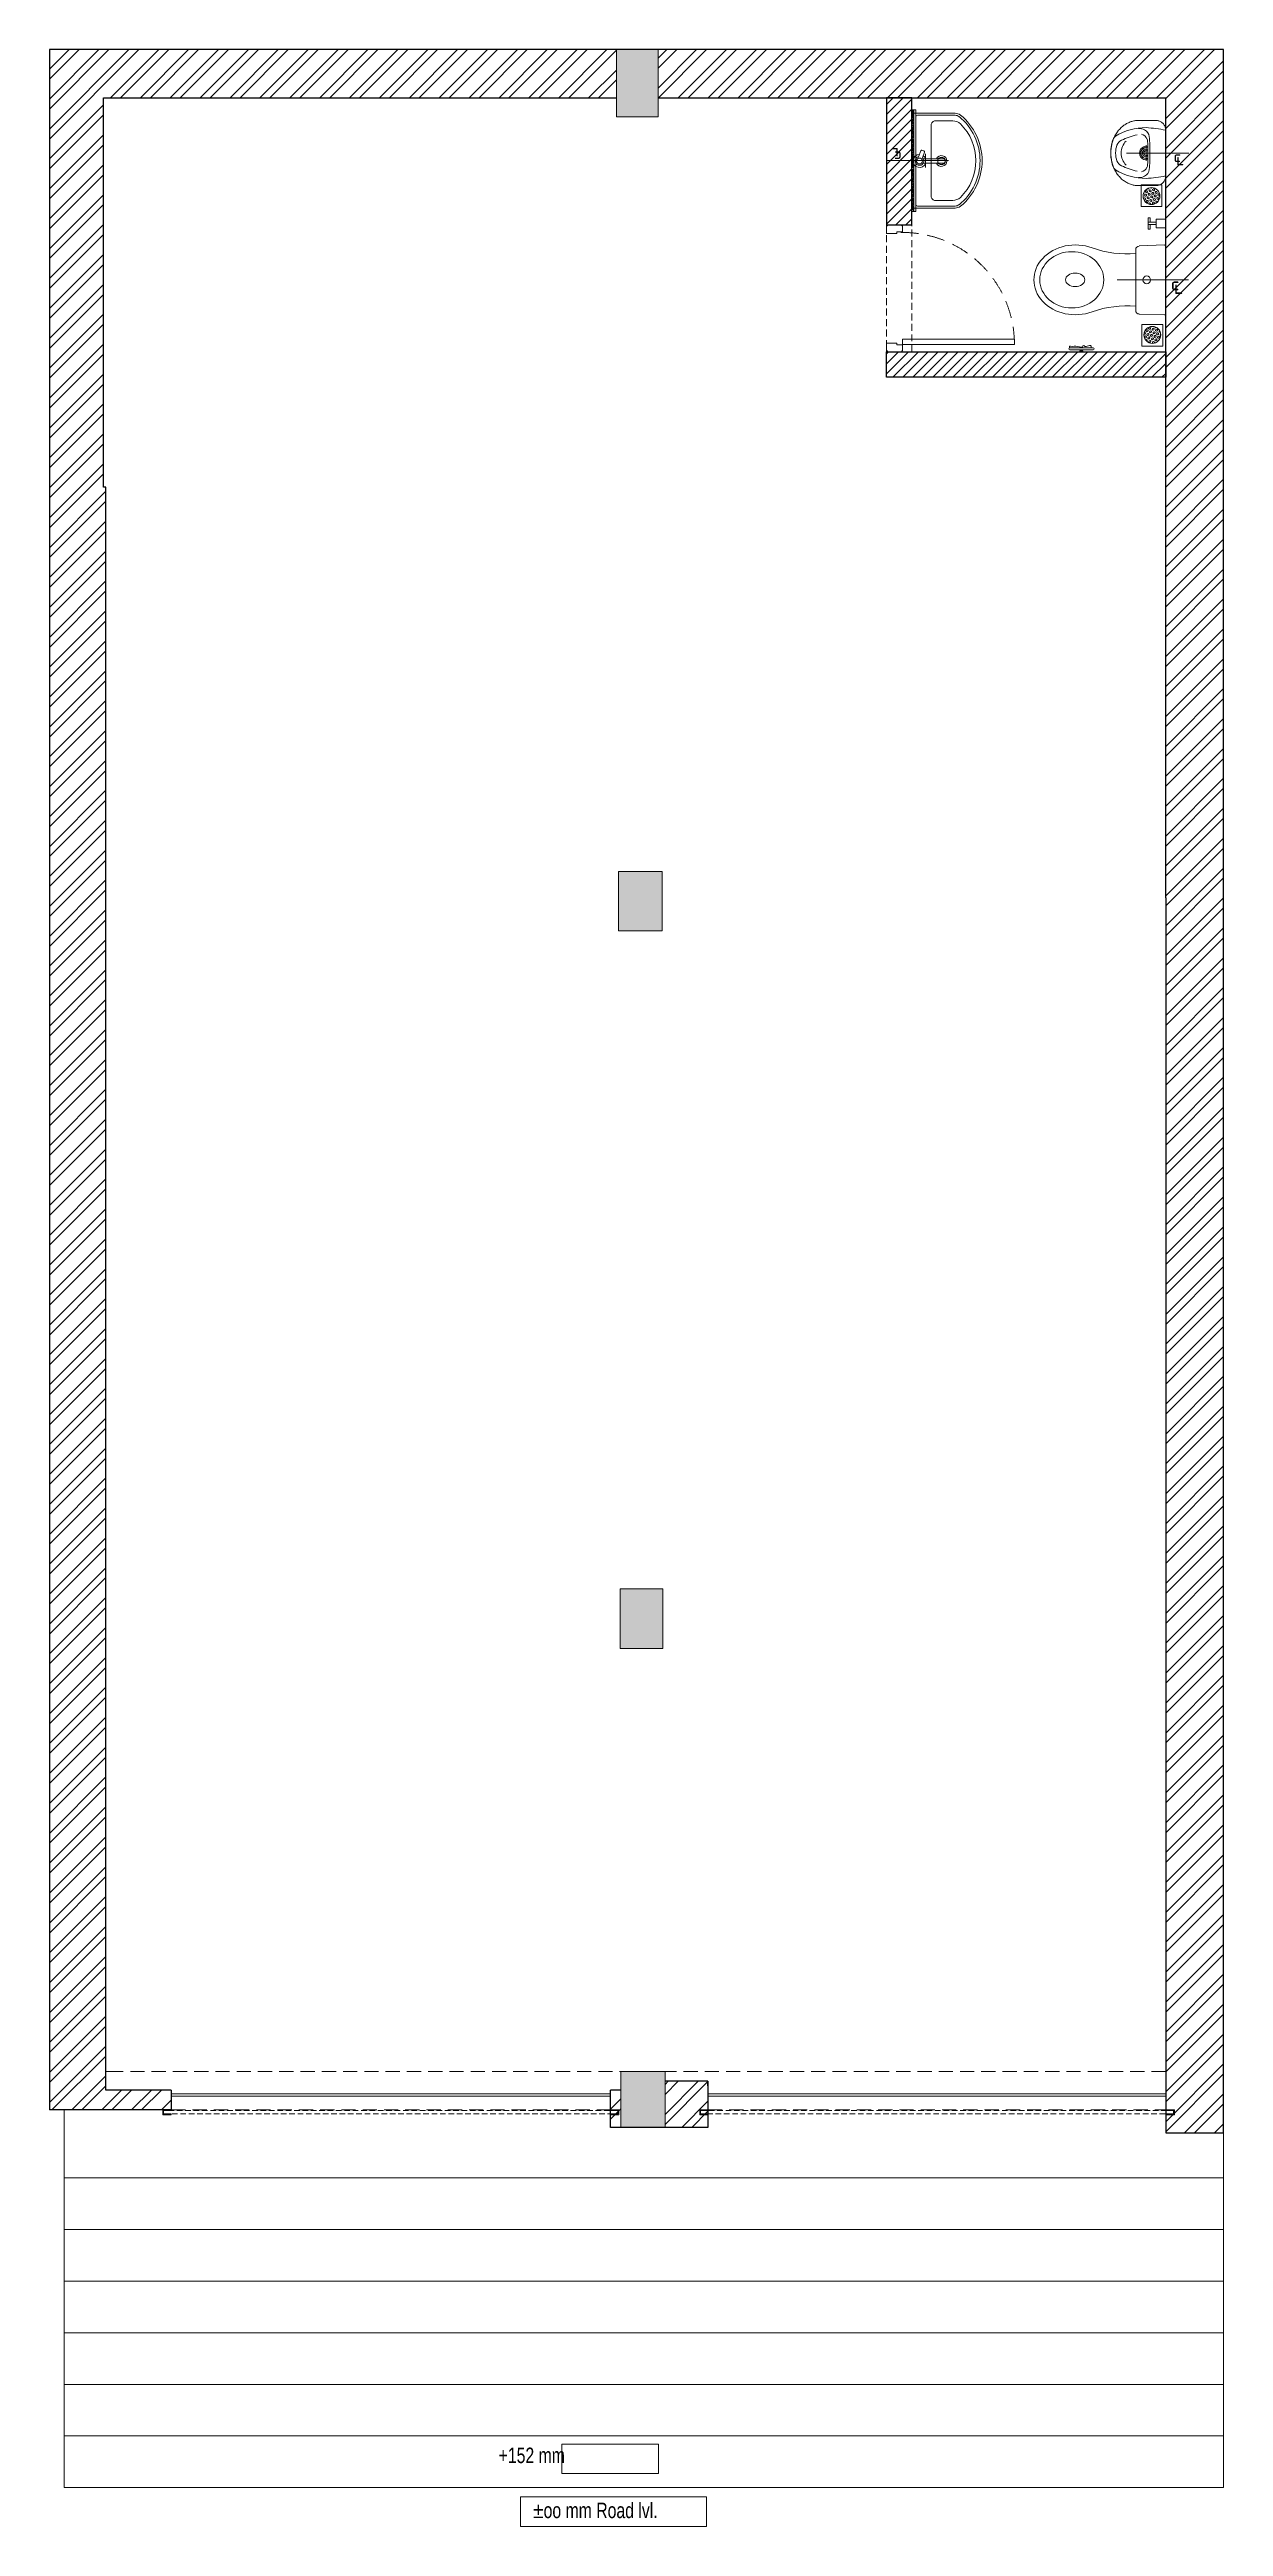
# Model space of a CAD drawing. Header units: feet. Extents: x -2899 to 4039, y -9254 to 5375.
import ezdxf

# ---------------------------------------------------------------- set-up
doc = ezdxf.new("R2010")
doc.units = ezdxf.units.FT
doc.header["$LTSCALE"] = 33
doc.header["$MEASUREMENT"] = 0
for name, pattern in [('a_p6_plan_L18$0$HIDDEN', [0.375, 0.25, -0.125]), ('CENTER', [2, 1.25, -0.25, 0.25, -0.25]), ('DOT2', [0.125, 0, -0.125]), ('HIDDEN', [9.525, 6.35, -3.175]), ('HIDDEN2', [4.7625, 3.175, -1.5875]), ('HIDDENX2', [0.75, 0.5, -0.25])]:
    doc.linetypes.add(name, pattern=pattern)
for name, color, linetype, lineweight in [('A-COL', 243, 'Continuous', 9), ('A-Glazing', 4, 'Continuous', 20), ('A-shutter', 8, 'Continuous', 18), ('A-STAIR', 6, 'Continuous', 5), ('beam', 90, 'Continuous', 9), ('centerline-toilets', 2, 'CENTER', 13), ('column hatch', 5, 'Continuous', 0), ('Door', 2, 'Continuous', 13), ('ele', 252, 'Continuous', 13), ('Fhitting', 152, 'Continuous', 30), ('LENS-DOOR', 34, 'Continuous', 20), ('LENS_CURTAIN', 5, 'a_p6_plan_L18$0$HIDDEN', 9), ('LN-HATCH', 251, 'Continuous', 0), ('Mirror', 150, 'Continuous', 20), ('Panelling', 65, 'Continuous', 18), ('PARTITION', 22, 'Continuous', 30), ('rolling shutter', 1, 'Continuous', 5), ('Toilet', 5, 'Continuous', 9)]:
    doc.layers.add(name, color=color, linetype=linetype, lineweight=lineweight)
doc.layers.add('A-WALL', color=1, linetype='Continuous')
doc.styles.get("Standard").update_dxf_attribs({"font": 'GILC____.TTF'})
pattern_1 = [(225, (-6260930.09, 5280203.05), (88.2999593, -88.2999593), []), (225, (-6260988.96, 5280203.05), (88.2999593, -88.2999593), [])]

# ---------------------------------------------------------------- blocks, each defined once
blk = doc.blocks.new('*U8')
at = {"layer": 'A-shutter', "color": 5, "ltscale": 10}
for points in [[(41038450, -1561539), (41038450, -1561544), (41038405, -1561544), (41038405, -1561564), (41038450, -1561564), (41038450, -1561569), (41038400, -1561569), (41038400, -1561539)], [(41041045, -1561539), (41041045, -1561544), (41041090, -1561544), (41041090, -1561564), (41041045, -1561564), (41041045, -1561569), (41041095, -1561569), (41041095, -1561539)]]:
    blk.add_lwpolyline(points, close=True, dxfattribs=at)
at = {"layer": 'A-shutter', "color": 5, "linetype": 'HIDDENX2', "ltscale": 2}
blk.add_lwpolyline([(41038405, -1561544), (41038405, -1561564), (41041090, -1561564), (41041090, -1561544)], close=True, dxfattribs=at)
blk = doc.blocks.new('*U9')
at = {"layer": 'A-shutter', "color": 5, "ltscale": 10}
for points in [[(41038340, -1561539), (41038340, -1561544), (41038295, -1561544), (41038295, -1561564), (41038340, -1561564), (41038340, -1561569), (41038290, -1561569), (41038290, -1561539)], [(41041045, -1561539), (41041045, -1561544), (41041090, -1561544), (41041090, -1561564), (41041045, -1561564), (41041045, -1561569), (41041095, -1561569), (41041095, -1561539)]]:
    blk.add_lwpolyline(points, close=True, dxfattribs=at)
at = {"layer": 'A-shutter', "color": 5, "linetype": 'HIDDENX2', "ltscale": 2}
blk.add_lwpolyline([(41038295, -1561544), (41038295, -1561564), (41041090, -1561564), (41041090, -1561544)], close=True, dxfattribs=at)
blk = doc.blocks.new('Wash Basin')
at = {"layer": 'PARTITION', "lineweight": 9}
h = blk.add_hatch(dxfattribs=at)
h.set_pattern_fill('ANSI38', color=256, scale=70, angle=990, style=0, double=1)
h.set_pattern_definition([(315, (-64.7135, -33.325), (6.18718, 6.18718), []), (45, (-64.7135, -33.325), (6.18718, 18.56155), [21.875, -13.125])])
h.paths.add_polyline_path([(300, -22), (-300, -22), (-300, -34), (300, -34)])
at = {"layer": 'centerline-toilets', "linetype": 'HIDDEN', "ltscale": 10}
blk.add_line((0, -238), (0, 130), dxfattribs=at)
at = {"layer": 'Mirror', "ltscale": 0.5}
blk.add_lwpolyline([(-300, -34), (-300, -46), (300, -46), (300, -34)], close=True, dxfattribs=at)
at = {"layer": 'Panelling', "lineweight": 9}
blk.add_lwpolyline([(-300, -22), (-300, -34), (300, -34), (300, -22)], close=True, dxfattribs=at)
at = {"layer": 'Toilet', "ltscale": 100}
for p, q in [((-280, -32), (-280, -278)), ((-270, -22), (270, -22)), ((-268, -55), (-268, -278)), ((-258, -45), (258, -45)), ((-15, -89), (-15, -208)), ((11, -208), (11, -89)), ((268, -55), (268, -278)), ((280, -32), (280, -278))]:
    blk.add_line(p, q, dxfattribs=at)
blk.add_lwpolyline([(-235, -264, 0.191896), (-217, -309, 0.420236), (217, -309, 0.191896), (235, -264), (235, -161, 0.414214), (210, -136), (-210, -136, 0.414214), (-235, -161)], format="xyb", close=True, dxfattribs=at)
blk.add_lwpolyline([(41, -103), (-41, -103)], dxfattribs=at)
blk.add_lwpolyline([(23, -62), (58, -74, -0.414214), (61, -81), (58, -93, -0.414214), (50, -96), (16, -85)], format="xyb", dxfattribs=at)
for centre, radius in [((-2, -67), 17.5), ((-2, -197), 22.5)]:
    blk.add_circle(centre, radius, dxfattribs=at)
for centre, radius, start, end in [((-270, -32), 10, 90, 180), ((-258, -55), 10, 90, 180), ((258, -55), 10, 0, 90), ((270, -32), 10, 0, 90), ((-230, -278), 50, 180, 218.4461), ((-230, -278), 38, 180, 218.4461), ((-2, -197), 32.1, 113.0898, 66.246), ((-2, -197), 20.5, 128.0403, 237.2899), ((-2, -197), 20.5, 304.4733, 50.7332), ((230, -278), 38, 321.5539, 0), ((230, -278), 50, 321.5539, 0), ((0, -89), 348, 219.2826, 320.7174), ((0, -89), 336, 219.313, 320.687)]:
    blk.add_arc(centre, radius, start, end, dxfattribs=at)
for centre, major_axis, start_param, end_param in [((-2, -67), (0, 38.3), 4.720493, 9.081982), ((-2, -67), (-0.2, -25.6), 1.769108, 7.074098), ((-2, -67), (0, 38.3), 3.484555, 4.083576), ((-2, -208), (-9.04, 9.04), 0.785398, 3.926991)]:
    blk.add_ellipse(centre, major_axis=major_axis, ratio=1, start_param=start_param, end_param=end_param, dxfattribs=at)
at = {"layer": 'centerline-toilets', "linetype": 'DOT2', "insert": (33, 62), "char_height": 75, "width": 495.83, "attachment_point": 5, "rotation": 90}
blk.add_mtext('{\\fISOCPEUR|b0|i0|c0|p34;℄}', dxfattribs=at)
blk = doc.blocks.new('DLF-RSP-AR-CD-DWG-4DT-3113$0$X-TYPICAL TOILET UPPER FLOORS - 02$0$urinals')
at = {"layer": 'Toilet'}
for p, q in [((0, -16), (0, 8)), ((-46, -115), (46, -115)), ((0, -105), (0, -161))]:
    blk.add_line(p, q, dxfattribs=at)
blk.add_lwpolyline([(135, 0), (-135, 0, 0.036949), (-150, -116, 0.138094), (-100, -297, 0.221721), (-52, -318, 0.062656), (0, -325, 0.062656), (52, -318, 0.221721), (100, -297, 0.138094), (150, -116, 0.036949)], format="xyb", close=True, dxfattribs=at)
for centre, radius, start, end in [((-91, -153), 53.8, 148.4868, 188.6401), ((-94, -145), 47.1, 93.3708, 154.4824), ((-71, -150), 40.2, 106.7016, 169.725), ((3, -1238), 1145, 90.1625, 95.0265), ((-51, -225), 119, 89.5454, 105.8857), ((0, -996), 891, 89.9918, 93.182), ((0, -115), 40, 167.428, 12.572), ((0, -115), 33, 164.1814, 15.8186), ((0, -115), 32, 163.6049, 16.3951), ((0, -115), 22.6, 155.6653, 24.3347), ((0, -115), 14.7, 139.9109, 40.0891), ((-3, -1238), 1145, 84.9735, 89.8375), ((0, -996), 891, 86.818, 90.0082), ((51, -225), 119, 74.1143, 90.4546), ((71, -150), 40.2, 10.275, 73.2984), ((94, -145), 47.1, 25.5176, 86.6292), ((91, -153), 53.8, 351.3599, 31.5132), ((414, -38), 538, 193.994, 204.5632), ((-30, -241), 50, 204.5632, 250.4606), ((-2, -165), 97.6, 225, 270.9552), ((-2, -161), 135, 250.4606, 270.6492), ((2, -165), 97.6, 269.0448, 315), ((2, -161), 135, 269.3508, 289.5394), ((30, -241), 50, 289.5394, 335.4368), ((-414, -38), 538, 335.4368, 346.006)]:
    blk.add_arc(centre, radius, start, end, dxfattribs=at)
blk.add_open_spline([(135, 0), (105, 0), (76, 0), (-13, 0), (-73, 0), (-133, 0), (-133, 0), (-134, 0), (-134, 0), (-135, 0), (-135, 0), (-135, 0), (-135, 0), (-135, 0), (-135, 0), (-135, 0), (-135, 0), (-135, 0), (-135, 0), (-135, 0), (-135, 0), (-135, 0), (-135, 0), (-136, 0), (-136, 0), (-136, 0), (-137, 0), (-138, 0), (-138, 0), (-141, 0), (-142, 0), (-146, -1), (-149, -2), (-155, -3), (-158, -5), (-163, -7), (-166, -9), (-171, -13), (-173, -15), (-178, -19), (-180, -22), (-184, -27), (-185, -29), (-188, -35), (-189, -38), (-191, -43), (-191, -46), (-192, -50), (-192, -51), (-192, -52), (-192, -54), (-193, -56), (-193, -56), (-193, -57), (-193, -57), (-193, -57), (-193, -57), (-193, -57), (-193, -57), (-193, -57), (-193, -57), (-193, -58), (-193, -58), (-193, -58), (-193, -58), (-193, -58), (-193, -58), (-193, -58), (-193, -59), (-193, -59), (-193, -60), (-193, -61), (-193, -62), (-193, -65), (-193, -66), (-193, -72), (-193, -75), (-193, -86), (-193, -93), (-193, -114), (-193, -128), (-193, -146), (-193, -145), (-193, -149), (-193, -150), (-193, -154), (-193, -156), (-193, -159), (-193, -159), (-193, -159), (-193, -159), (-193, -160), (-193, -160), (-193, -160), (-193, -160), (-193, -160), (-193, -160), (-193, -160), (-193, -160), (-193, -160), (-193, -160), (-193, -160), (-193, -161), (-193, -161), (-193, -161), (-193, -162), (-193, -162), (-192, -164), (-192, -165), (-192, -168), (-192, -170), (-192, -176), (-191, -180), (-189, -191), (-188, -198), (-183, -212), (-180, -219), (-173, -233), (-169, -240), (-159, -253), (-154, -259), (-142, -271), (-136, -277), (-123, -287), (-115, -292), (-101, -301), (-93, -305), (-77, -311), (-69, -314), (-53, -319), (-44, -321), (-28, -323), (-20, -324), (-9, -325), (-7, -325), (-3, -325), (-1, -325), (2, -325), (4, -325), (8, -325), (11, -325), (21, -324), (27, -323), (42, -321), (50, -319), (67, -315), (75, -312), (92, -305), (100, -301), (115, -292), (123, -288), (136, -277), (143, -271), (155, -259), (160, -252), (170, -238), (174, -231), (181, -217), (184, -210), (188, -195), (190, -188), (191, -179), (191, -178), (192, -174), (192, -171), (192, -168), (192, -167), (192, -164), (192, -162), (192, -160), (192, -160), (192, -160), (192, -160), (192, -160), (192, -159), (192, -159), (192, -159), (192, -158), (192, -157), (192, -156), (192, -155), (192, -152), (192, -150), (192, -143), (192, -144), (192, -132), (192, -124), (192, -99), (192, -82), (192, -65), (192, -64), (192, -62), (192, -60), (192, -58), (192, -58), (192, -57), (192, -57), (192, -57), (192, -57), (192, -57), (192, -57), (192, -57), (192, -57), (192, -57), (192, -57), (192, -56), (192, -56), (192, -55), (192, -55), (192, -53), (192, -52), (192, -48), (191, -46), (190, -40), (189, -37), (186, -31), (184, -28), (180, -22), (178, -19), (173, -14), (170, -12), (164, -8), (161, -6), (155, -3), (151, -2), (145, -1), (142, 0), (137, 0), (136, 0), (135, 0)], degree=3, knots=[0, 0, 0, 0, 0.329607, 0.329607, 0.988822, 0.988822, 0.996691, 0.996691, 0.998638, 0.998638, 0.99992, 0.99992, 1.000227, 1.000227, 1.000534, 1.000534, 1.001148, 1.001148, 1.002375, 1.002375, 1.00483, 1.00483, 1.009739, 1.009739, 1.019558, 1.019558, 1.039196, 1.039196, 1.078472, 1.078472, 1.157024, 1.157024, 1.314128, 1.314128, 1.471232, 1.471232, 1.628335, 1.628335, 1.785439, 1.785439, 1.942543, 1.942543, 2.099647, 2.099647, 2.256751, 2.256751, 2.413855, 2.413855, 2.450944, 2.450944, 2.525122, 2.525122, 2.556641, 2.556641, 2.563699, 2.563699, 2.567479, 2.567479, 2.57001, 2.57001, 2.570783, 2.570783, 2.572328, 2.572328, 2.573873, 2.573873, 2.576964, 2.576964, 2.583145, 2.583145, 2.595507, 2.595507, 2.620232, 2.620232, 2.669681, 2.669681, 2.76858, 2.76858, 2.966376, 2.966376, 3.36197, 3.36197, 3.45996, 3.45996, 3.491387, 3.491387, 3.554241, 3.554241, 3.562213, 3.562213, 3.566829, 3.566829, 3.570018, 3.570018, 3.570684, 3.570684, 3.571294, 3.571294, 3.571904, 3.571904, 3.573124, 3.573124, 3.575564, 3.575564, 3.580444, 3.580444, 3.590203, 3.590203, 3.609723, 3.609723, 3.648762, 3.648762, 3.72684, 3.72684, 3.861362, 3.861362, 3.995884, 3.995884, 4.130406, 4.130406, 4.264928, 4.264928, 4.39945, 4.39945, 4.533972, 4.533972, 4.668494, 4.668494, 4.803016, 4.803016, 4.937539, 4.937539, 5.072061, 5.072061, 5.118026, 5.118026, 5.144558, 5.144558, 5.17109, 5.17109, 5.224154, 5.224154, 5.330281, 5.330281, 5.468863, 5.468863, 5.607445, 5.607445, 5.746027, 5.746027, 5.884609, 5.884609, 6.023191, 6.023191, 6.161773, 6.161773, 6.300355, 6.300355, 6.438937, 6.438937, 6.577519, 6.577519, 6.602876, 6.602876, 6.653589, 6.653589, 6.673028, 6.673028, 6.711906, 6.711906, 6.713712, 6.713712, 6.715518, 6.715518, 6.719129, 6.719129, 6.726351, 6.726351, 6.740796, 6.740796, 6.769686, 6.769686, 6.827466, 6.827466, 6.943027, 6.943027, 7.174147, 7.174147, 7.636387, 7.636387, 7.659394, 7.659394, 7.705407, 7.705407, 7.71212, 7.71212, 7.713128, 7.713128, 7.714137, 7.714137, 7.716153, 7.716153, 7.720185, 7.720185, 7.728249, 7.728249, 7.744378, 7.744378, 7.776636, 7.776636, 7.841152, 7.841152, 7.970184, 7.970184, 8.14844, 8.14844, 8.326696, 8.326696, 8.504953, 8.504953, 8.683209, 8.683209, 8.861465, 8.861465, 9.039722, 9.039722, 9.217978, 9.217978, 9.283185, 9.283185, 9.283185, 9.283185], dxfattribs=at)
blk = doc.blocks.new('jALI')
at = {"layer": 'Toilet', "ltscale": 5}
h = blk.add_hatch(dxfattribs=at)
h.set_pattern_fill('HEX', color=256, scale=50, angle=135, double=1)
h.set_pattern_definition([(135, (-344825.863, 460708.187), (-7.65465545, -7.65465545), [6.25, -12.5]), (255, (-344825.863, 460708.187), (10.4564538, -2.80179835), [6.25, -12.5]), (195, (-344830.282, 460712.606), (2.80179835, -10.4564538), [6.25, -12.5])])
edge = h.paths.add_edge_path()
edge.add_arc((-393188, 163648), 50, -90, 270)
blk.add_lwpolyline([(-393250, 163582), (-393126, 163582), (-393126, 163709), (-393250, 163709)], close=True, dxfattribs=at)
blk.add_circle((-393188, 163648), 50, dxfattribs=at)
blk = doc.blocks.new('Urinal')
at = {"layer": 'centerline-toilets', "linetype": 'HIDDEN', "ltscale": 10}
blk.add_line((0, 231), (0, -137), dxfattribs=at)
at = {"layer": 'Fhitting', "lineweight": 0, "ltscale": 0.5, "rotation": 180}
blk.add_blockref('DLF-RSP-AR-CD-DWG-4DT-3113$0$X-TYPICAL TOILET UPPER FLOORS - 02$0$urinals', (0, 0), dxfattribs=at)
at = {"layer": 'Fhitting', "lineweight": 0, "ltscale": 0.5, "xscale": -1, "rotation": 90}
blk.add_blockref('jALI', (163394, -393104), dxfattribs=at)
at = {"layer": 'centerline-toilets', "linetype": 'DOT2', "insert": (-31, -69), "char_height": 75, "width": 495.83, "attachment_point": 5, "rotation": 270}
blk.add_mtext('{\\fISOCPEUR|b0|i0|c0|p34;℄}', dxfattribs=at)
blk = doc.blocks.new('WC')
at = {"layer": 'centerline-toilets', "linetype": 'HIDDEN', "ltscale": 10}
blk.add_line((0, 286), (0, -135), dxfattribs=at)
at = {"layer": 'Toilet'}
for p, q in [((-419, 507), (-425, 507)), ((-425, 507), (-425, 489)), ((-419, 489), (-425, 489)), ((-419, 507), (-419, 489)), ((-419, 504), (-413, 504)), ((-419, 492), (-413, 492)), ((-413, 567), (-413, 429)), ((-401, 567), (-401, 429)), ((-206, 6), (-202, 157)), ((181, 177), (-183, 177)), ((206, 6), (200, 157)), ((-200, 0), (200, 0))]:
    blk.add_line(p, q, dxfattribs=at)
at = {"layer": 'Toilet', "ltscale": 100}
for p, q in [((366, 103), (300, 103)), ((300, 92), (300, 103)), ((326, 92), (300, 92)), ((307, 0), (307, 57)), ((359, 57), (307, 57)), ((326, 103), (326, 57)), ((340, 103), (340, 57)), ((366, 92), (340, 92)), ((359, 57), (359, 0)), ((366, 92), (366, 103)), ((359, 0), (307, 0))]:
    blk.add_line(p, q, dxfattribs=at)
at = {"layer": 'Toilet'}
blk.add_circle((0, 112), 22.9, dxfattribs=at)
for centre, radius, start, end in [((-407, 567), 6, 0, 180), ((-407, 429), 6, 180, 0), ((-776, 231), 622, 354.997, 19.0619), ((776, 226), 623, 160.5196, 184.5617), ((-182, 158), 19.3, 90.3509, 180.8981), ((180, 158), 19.3, 359.1019, 89.6491), ((-200, 6), 5.72, 177.9546, 270), ((200, 6), 5.72, 270, 2.0454)]:
    blk.add_arc(centre, radius, start, end, dxfattribs=at)
at = {"layer": 'Toilet', "extrusion": (0, 0, -1)}
for centre, major_axis, ratio, start_param, end_param in [((0, 534), (0, -245), 0.842028, 7.436326, 11.41323), ((0, 535), (0, -57.2), 0.7, 1.570796326794896, 7.853981633974482)]:
    blk.add_ellipse(centre, major_axis=major_axis, ratio=ratio, start_param=start_param, end_param=end_param, dxfattribs=at)
blk.add_ellipse((0, 555), major_axis=(0, -189), ratio=0.878788, dxfattribs=at)
at = {"layer": 'Toilet'}
blk.add_open_spline([(-401, 441), (-397, 441), (-384, 439), (-389, 459), (-396, 480), (-386, 478), (-386, 491), (-403, 487), (-385, 532), (-396, 547), (-391, 570), (-397, 569), (-401, 568)], degree=3, knots=[0, 0, 0, 0, 9.744972, 33.823887, 47.583551, 49.497915, 60.560502, 63.822284, 93.508019, 135.756925, 141.904352, 150.301906, 150.301906, 150.301906, 150.301906], dxfattribs=at)
at = {"layer": 'Fhitting', "lineweight": 0, "ltscale": 0.5, "rotation": 270}
blk.add_blockref('jALI', (-163973, -393109), dxfattribs=at)
at = {"layer": 'centerline-toilets', "linetype": 'DOT2', "insert": (-36, -57), "char_height": 85.83, "width": 567.4, "attachment_point": 5, "rotation": 270}
blk.add_mtext('{\\fISOCPEUR|b0|i0|c0|p34;℄}', dxfattribs=at)
blk = doc.blocks.new('*U10')
at = {"layer": 'LENS-DOOR'}
for p, q in [((548122, 1779235), (548122, 1778574)), ((548122, 1779235), (548153, 1779235)), ((548153, 1778574), (548153, 1779235)), ((547447, 1778569), (547452, 1778569)), ((547447, 1778484), (547447, 1778569)), ((547452, 1778574), (547489, 1778574)), ((547452, 1778569), (547452, 1778574)), ((547489, 1778540), (547489, 1778574)), ((548122, 1778574), (548153, 1778574)), ((548192, 1778574), (548156, 1778574)), ((548156, 1778540), (548156, 1778574)), ((548192, 1778569), (548192, 1778574)), ((548197, 1778569), (548192, 1778569)), ((548197, 1778484), (548197, 1778569)), ((547447, 1778484), (547452, 1778484)), ((547452, 1778479), (547452, 1778484)), ((547452, 1778479), (547499, 1778479)), ((547489, 1778540), (547499, 1778540)), ((547499, 1778479), (547499, 1778540)), ((548145, 1778479), (548145, 1778540)), ((548156, 1778540), (548145, 1778540)), ((548192, 1778479), (548145, 1778479)), ((548192, 1778479), (548192, 1778484)), ((548197, 1778484), (548192, 1778484))]:
    blk.add_line(p, q, dxfattribs=at)
at = {"layer": 'LENS-DOOR', "color": 7, "linetype": 'HIDDEN2'}
blk.add_ellipse((548153, 1778574), major_axis=(-661, 0), ratio=1, start_param=-1.570791, end_param=0.051209, dxfattribs=at)

msp = doc.modelspace()

# ---------------------------------------------------------------- hatches: boundary and pattern name
at = {"layer": 'column hatch'}
h = msp.add_hatch(color=8, dxfattribs=at)
h.dxf.hatch_style = 1
h.paths.add_polyline_path([(739, -6568), (477, -6568), (477, -6898), (739, -6898)])
h.paths.add_polyline_path([(727, -3717), (473, -3717), (473, -4069), (727, -4069)])
h.paths.add_polyline_path([(723, 520), (465, 520), (465, 171), (723, 171)])
h.paths.add_polyline_path([(699, 5375), (452, 5375), (452, 4978), (699, 4978)])
at = {"layer": 'LN-HATCH'}
h = msp.add_hatch(dxfattribs=at)
h.set_pattern_fill('ANSI32', color=256, scale=333, angle=180)
h.set_pattern_definition(pattern_1)
h.paths.add_polyline_path([(452, 5375), (-2899, 5375), (-2899, -6794), (-2179, -6794), (-2179, -6677), (-2566, -6677), (-2566, 468), (-2566, 2677), (-2566, 2790), (-2580, 2790), (-2580, 5090), (452, 5090)])
h = msp.add_hatch(dxfattribs=at)
h.set_pattern_fill('ANSI32', color=256, scale=333, angle=180)
h.set_pattern_definition(pattern_1)
h.paths.add_polyline_path([(4039, 5375), (699, 5375), (699, 5090), (3698, 5090), (3698, 365), (3698, -6929), (4039, -6929)])
h = msp.add_hatch(dxfattribs=at)
h.set_pattern_fill('ANSI31', color=256, scale=333, angle=180)
h.paths.add_polyline_path([(2048, 4340), (2198, 4340), (2198, 5090), (2048, 5090)])
h.paths.add_polyline_path([(2048, 3590), (3698, 3590), (3698, 3440), (2048, 3440)])
h = msp.add_hatch(dxfattribs=at)
h.set_pattern_fill('ANSI32', color=256, scale=333, angle=180)
h.set_pattern_definition(pattern_1)
h.paths.add_polyline_path([(477, -6677), (416, -6677), (416, -6898), (477, -6898)])
h.paths.add_polyline_path([(993, -6625), (739, -6625), (739, -6898), (993, -6898)])

# ---------------------------------------------------------------- linework, layer by layer
at = {"layer": 'A-COL'}
for p, q in [((452, 5375), (452, 4978)), ((699, 4978), (699, 5375)), ((452, 4978), (699, 4978)), ((465, 520), (723, 520)), ((465, 520), (465, 171)), ((723, 171), (723, 520)), ((465, 171), (723, 171)), ((473, -3717), (727, -3717)), ((473, -4069), (473, -3717)), ((727, -3717), (727, -4069)), ((727, -4069), (473, -4069)), ((739, -6568), (477, -6568)), ((477, -6568), (477, -6898)), ((739, -6898), (739, -6568))]:
    msp.add_line(p, q, dxfattribs=at)
at = {"layer": 'A-Glazing'}
for points in [[(-2179, -6700), (416, -6700), (416, -6712), (-2179, -6712)], [(3698, -6700), (993, -6700), (993, -6712), (3698, -6712)]]:
    msp.add_lwpolyline(points, close=True, dxfattribs=at)
at = {"layer": 'A-STAIR'}
for p, q in [((-2812, -6794), (-2812, -9024)), ((4039, -9024), (4039, -6929)), ((-2812, -7196), (4039, -7196)), ((-2812, -7500), (4039, -7500)), ((-2812, -7805), (4039, -7805)), ((-2812, -8110), (4039, -8110)), ((-2812, -8415), (4039, -8415)), ((-2812, -8720), (4039, -8720)), ((-2812, -9024), (4039, -9024))]:
    msp.add_line(p, q, dxfattribs=at)
for points in [[(130, -8769), (700, -8769), (700, -8942), (130, -8942)], [(-115, -9079), (985, -9079), (985, -9254), (-115, -9254)]]:
    msp.add_lwpolyline(points, close=True, dxfattribs=at)
at = {"layer": 'A-WALL'}
for p, q in [((4039, 5375), (-2899, 5375)), ((-2899, 5375), (-2899, -6794)), ((4039, -6929), (4039, 5375)), ((-2580, 2790), (-2580, 5090)), ((-2580, 5090), (452, 5090)), ((699, 5090), (3698, 5090)), ((3698, 365), (3698, 5090)), ((-2566, 2790), (-2580, 2790)), ((-2566, 2677), (-2566, 2790)), ((-2566, 468), (-2566, 2677)), ((-2566, -6677), (-2566, 468)), ((3698, 365), (3698, -6929)), ((-2179, -6677), (-2566, -6677)), ((-2179, -6677), (-2179, -6794)), ((477, -6677), (416, -6677)), ((416, -6898), (416, -6677)), ((993, -6625), (739, -6625)), ((993, -6651), (993, -6625)), ((993, -6625), (993, -6898)), ((-2179, -6794), (-2899, -6794)), ((993, -6898), (416, -6898)), ((3698, -6929), (4039, -6929))]:
    msp.add_line(p, q, dxfattribs=at)
for points in [[(2048, 4340), (2198, 4340), (2198, 5090), (2048, 5090)], [(2048, 3590), (3698, 3590), (3698, 3440), (2048, 3440)]]:
    msp.add_lwpolyline(points, close=True, dxfattribs=at)
at = {"layer": 'beam', "linetype": 'HIDDEN', "ltscale": 0.4}
msp.add_lwpolyline([(3698, -6568), (-2493, -6568), (-2566, -6568), (-2566, -6677), (-2179, -6677), (-2179, -6794), (416, -6794), (416, -6677), (477, -6677), (477, -6568), (739, -6568), (739, -6625), (993, -6625), (993, -6794), (3698, -6794)], close=True, dxfattribs=at)
at = {"layer": 'LENS_CURTAIN', "ltscale": 5}
msp.add_lwpolyline([(2198, 3590), (2198, 4340), (2048, 4340), (2048, 3590)], close=True, dxfattribs=at)

# ---------------------------------------------------------------- block references
at = {"layer": 'Door', "rotation": 270}
msp.add_blockref('*U10', (-1776431, 551787), dxfattribs=at)
at = {"layer": 'ele', "color": 0, "lineweight": -2, "rotation": 90}
for name, p in [('Wash Basin', (2176, 4719)), ('Urinal', (3698, 4764)), ('WC', (3698, 4015))]:
    msp.add_blockref(name, p, dxfattribs=at)
at = {"layer": 'rolling shutter'}
msp.add_blockref('*U8', (-41040629, 1554746), dxfattribs=at)
at = {"layer": 'rolling shutter', "xscale": -1}
msp.add_blockref('*U9', (41042039, 1554746), dxfattribs=at)

# ---------------------------------------------------------------- texts
at = {"layer": 'A-STAIR', "char_height": 91.01, "attachment_point": 1}
for s, insert in [('{\\W7.78386;   }+152 mm', (-850, -8789)), ('%%Poo mm Road lvl. ', (-41, -9114))]:
    msp.add_mtext_dynamic_manual_height_columns(s, width=2515.61, gutter_width=455, heights=[0], dxfattribs=dict(at, insert=insert))

doc.saveas('drawing.dxf')
